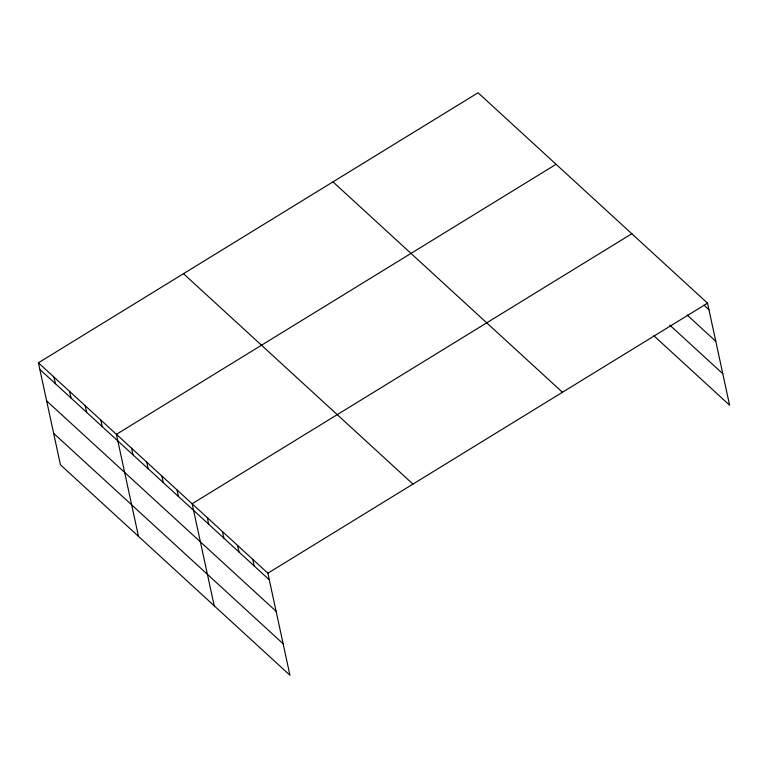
<?xml version="1.0" encoding="UTF-8"?>
<svg xmlns="http://www.w3.org/2000/svg" width="768" height="768" viewBox="0 0 768 768"><rect width="100%" height="100%" fill="white"/><g stroke="black" fill="none" stroke-linecap="round" stroke-linejoin="round"><path stroke-width="1.15" d="M38.4 362.794L267.869 573.197L289.939 675.235L60.461 464.832L38.4 362.794L478.061 92.765L707.539 303.168L729.6 405.206L653.875 335.779M556.09 164.294L116.419 434.333L138.48 536.371M631.814 233.731L192.144 503.76L214.214 605.808M267.869 573.197L707.539 303.168M703.92 305.146L708.97 309.782M687.168 315.043L715.776 341.27M669.782 325.114L722.794 373.718M332.976 181.872L562.445 392.275M183.485 273.686L412.963 484.09M39.83 369.408L269.299 579.811M46.637 400.896L276.115 611.299M53.654 433.344L283.123 643.747M252.73 559.306L254.16 565.92M237.581 545.424L239.011 552.038M222.442 531.533L223.872 538.147M207.293 517.651L208.723 524.266M177.005 489.878L178.435 496.493M161.856 475.987L163.286 482.602M146.707 462.106L148.138 468.72M131.568 448.214L132.998 454.829M100.819 420.019L102.25 426.634M85.21 405.715L86.64 412.33M69.61 391.411L71.04 398.026M54 377.098L55.43 383.712"/></g></svg>
